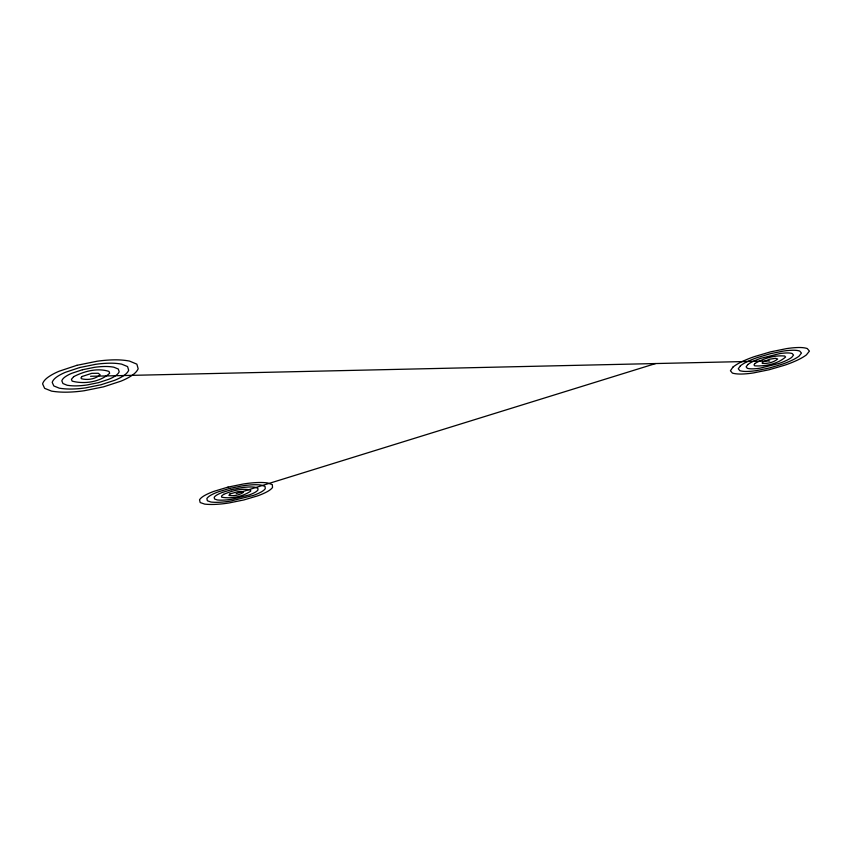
<?xml version="1.0" encoding="UTF-8"?>
<svg xmlns="http://www.w3.org/2000/svg" width="852" height="852" viewBox="0 0 852 852"><rect width="100%" height="100%" fill="white"/><g stroke="black" fill="none" stroke-linecap="round" stroke-linejoin="round"><path stroke-width="1.28" d="M236.132 493.617L655.667 363.538M90.557 376.286L769.782 360.971M732.997 367.042L730.43 370.748L732.4 373.101A31.939 11.502 -16.6 0 0 741.783 374.039A47.669 17.296 -16.8 0 0 753.573 372.91L769.111 369.757L784.798 365.167A47.818 17.296 -17 0 0 796.961 360.353A30.257 10.81 -17.1 0 0 806.365 354.933L809.4 351.12L807.281 348.553A29.841 10.533 -16.9 0 0 798.601 347.51A46.157 16.177 -16.7 0 0 786.556 348.617L770.485 351.876L754.339 356.637A46.029 16.177 -16.5 0 0 742.081 361.589A29.628 10.533 -16.5 0 0 732.997 367.042M740.377 365.817L738.279 368.799L739.834 370.695A25.528 9.18 -16.7 0 0 747.321 371.451A38.01 13.739 -16.8 0 0 756.778 370.556L769.249 368.021L781.827 364.337A38.095 13.739 -17 0 0 791.572 360.471A24.144 8.627 -17 0 0 799.069 356.136L801.455 353.09L799.73 351.056A23.888 8.445 -16.9 0 0 792.775 350.236A37.041 13.025 -16.7 0 0 783.148 351.12L770.346 353.718L757.471 357.52A36.956 13.025 -16.6 0 0 747.673 361.461A23.75 8.445 -16.6 0 0 740.377 365.817M747.736 364.603L746.139 366.839L747.279 368.277A19.127 6.859 -16.7 0 0 752.891 368.852A28.404 10.235 -16.8 0 0 759.995 368.181L778.845 363.506A28.457 10.235 -16.9 0 0 786.151 360.598A18.073 6.454 -16.9 0 0 791.764 357.339L793.521 355.071L792.2 353.548A17.924 6.347 -16.9 0 0 786.971 352.941A27.86 9.83 -16.7 0 0 779.772 353.601L760.57 358.383A27.818 9.83 -16.6 0 0 753.232 361.344A17.849 6.347 -16.6 0 0 747.736 364.603M755.096 363.389L754.009 364.89L754.755 365.849C765.309 366.456 777.546 364.06 785.597 357.031L784.703 356.029C774.489 355.071 763.903 358.287 755.096 363.389M762.444 362.175L762.263 363.41C767.535 363.719 773.669 362.526 777.684 359.001L775.48 358.309L769.92 359.171L762.444 362.175M73.655 376.669L71.419 379.31L72.132 381.121C84.327 384.422 100.206 382.037 109.642 373.272L109.035 371.451C97.469 367.595 84.21 371.248 73.655 376.669M82.122 376.477L80.993 377.798L81.334 378.703C87.436 380.375 95.392 379.183 100.11 374.784L98.268 373.272L91.814 373.336L82.122 376.477M223.639 494.341L221.509 496.077L221.722 497.195C231.361 498.984 242.564 496.673 250.712 491.157L250.573 490.028C241.606 487.877 231.968 490.901 223.639 494.341M229.891 493.979L228.922 495.406C233.736 496.301 239.359 495.15 243.427 492.381L242.33 491.487L237.57 491.71L229.891 493.979M76.936 365.316L59.246 371.184A57.755 24.186 -3.7 0 0 48.01 377.255A37.445 15.741 -3.3 0 0 42.6 383.869L44.623 388.331L51.557 391.121A40.566 17.274 -2.9 0 0 67.777 392.154A60.598 26.156 -2.8 0 0 84.401 390.706L103.614 386.819L120.782 381.217A60.481 26.295 -3 0 0 132.103 375.349A37.967 16.433 -3.5 0 0 138.173 368.767L136.863 364.155L129.461 361.067A37.275 15.943 -3.8 0 0 114.157 359.853A57.659 24.303 -3.9 0 0 96.968 361.259L76.936 365.316M79.705 367.542L65.593 372.228A46.391 19.5 -3.6 0 0 56.605 377.053A29.99 12.642 -3.3 0 0 52.217 382.346L53.782 385.924L59.289 388.182A32.355 13.781 -3 0 0 72.26 389.023A48.213 20.757 -2.9 0 0 85.615 387.873L101.047 384.742L114.818 380.248A48.138 20.842 -3.1 0 0 123.87 375.54A30.331 13.089 -3.4 0 0 128.684 370.269L127.576 366.584L121.612 364.134A29.884 12.769 -3.7 0 0 109.365 363.186A46.328 19.575 -3.8 0 0 95.669 364.315L79.705 367.542M82.452 369.757L71.909 373.251A34.943 14.74 -3.5 0 0 65.146 376.861A22.525 9.521 -3.3 0 0 61.823 380.833L62.952 383.528L67.052 385.221A24.207 10.309 -3.1 0 0 76.786 385.871A35.965 15.442 -3 0 0 86.829 385.008L98.459 382.654L108.822 379.268A35.922 15.496 -3.1 0 0 115.606 375.721A22.706 9.766 -3.4 0 0 119.174 371.77L118.3 369.022L113.795 367.191A22.461 9.596 -3.6 0 0 104.615 366.498A34.911 14.782 -3.7 0 0 94.37 367.35L82.452 369.757M228.048 487.099L214.054 491.306A43.718 14.899 -7.5 0 0 204.725 495.438A28.212 9.67 -7.3 0 0 199.528 499.773L200.177 502.552L204.757 504.128A30.395 10.543 -7.2 0 0 216.514 504.331A45.262 15.868 -7.2 0 0 229.06 502.946L243.949 499.922L257.613 495.864A45.231 15.922 -7.3 0 0 266.964 491.817A28.553 9.99 -7.5 0 0 272.534 487.482L272.31 484.618L267.347 482.903A28.169 9.745 -7.7 0 0 256.282 482.594A43.697 14.953 -7.7 0 0 243.438 483.979L228.048 487.099M229.689 488.42L218.517 491.774A35.092 11.992 -7.5 0 0 211.051 495.076A22.599 7.764 -7.3 0 0 206.866 498.537L207.355 500.763L210.987 502.041A24.271 8.413 -7.2 0 0 220.391 502.211A36.072 12.61 -7.2 0 0 230.455 501.104L253.363 495.417A36.05 12.642 -7.3 0 0 260.85 492.179A22.812 7.966 -7.5 0 0 265.27 488.707L265.057 486.428L261.063 485.054A22.567 7.806 -7.6 0 0 252.213 484.82A35.07 12.024 -7.6 0 0 241.957 485.928L229.689 488.42M231.318 489.73L222.958 492.232A26.401 9.053 -7.5 0 0 217.356 494.703A16.965 5.836 -7.4 0 0 214.193 497.302L214.534 498.984L217.249 499.943A18.169 6.294 -7.3 0 0 224.3 500.081A26.955 9.404 -7.3 0 0 231.861 499.251L249.093 494.969A26.944 9.415 -7.4 0 0 254.705 492.531A17.083 5.953 -7.5 0 0 257.996 489.932L257.805 488.228L254.791 487.206A16.955 5.868 -7.6 0 0 248.156 487.035A26.391 9.074 -7.6 0 0 240.488 487.866L231.318 489.73"/></g></svg>
